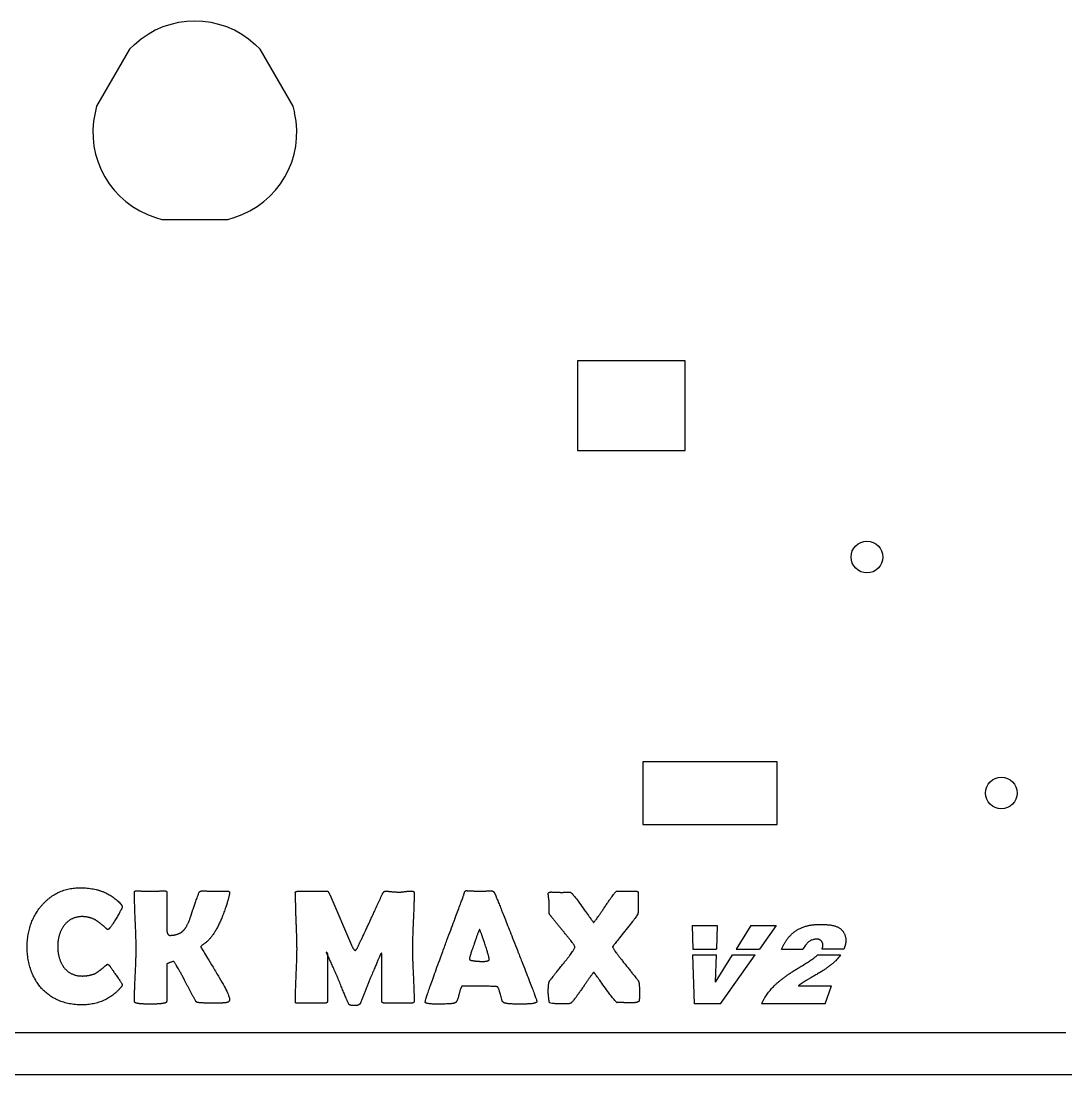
# Model space of a CAD drawing. Header units: inches. Extents: x 81 to 900, y 270 to 1898.
# Drawn here: x 281 to 397.6, y 610.1 to 727.7 of the extents above; entities that cross this region are included whole.
import ezdxf

# ---------------------------------------------------------------- set-up
doc = ezdxf.new("R2010")
doc.units = ezdxf.units.IN
doc.header["$MEASUREMENT"] = 0
doc.linetypes.add('Continuous2', pattern=[0])
doc.layers.add('68351 TABLE', color=1, linetype='Continuous')

msp = doc.modelspace()

# ---------------------------------------------------------------- linework, layer by layer
at = {"color": 3, "linetype": 'Continuous2', "lineweight": -3, "true_color": 0x00ff00}
for p, q in [((311.64, 630.22), (311.64, 630.39)), ((315.47, 630.2), (317.91, 624.53)), ((347.51, 630.57), (349.63, 630.57)), ((349.9, 630.4), (349.9, 628.18)), ((355.9, 626.74), (358.72, 626.74)), ((355.9, 626.74), (355.99, 624.11)), ((358.72, 626.74), (358.64, 624.11)), ((362.47, 626.74), (360.83, 624.11)), ((362.47, 626.74), (365.28, 626.74)), ((365.28, 626.74), (363.43, 624.11)), ((355.99, 624.11), (358.64, 624.11)), ((360.83, 624.11), (363.43, 624.11)), ((365.87, 624.11), (368.28, 624.11)), ((372.84, 624.11), (370.41, 624.11)), ((356.01, 623.46), (358.62, 623.46)), ((356.19, 617.99), (356.01, 623.46)), ((358.53, 620.42), (360.42, 623.46)), ((358.53, 620.42), (358.62, 623.46)), ((359.09, 617.99), (362.96, 623.46)), ((360.42, 623.46), (362.96, 623.46)), ((369.92, 623.46), (372.47, 623.46)), ((367.77, 620.02), (371.45, 620.02)), ((370.77, 617.99), (371.45, 620.02)), ((314.93, 618.07), (311.88, 618.07)), ((324.6, 618.07), (321.53, 618.07)), ((359.09, 617.99), (356.19, 617.99)), ((370.77, 617.99), (363.67, 617.99))]:
    msp.add_line(p, q, dxfattribs=at)
for points in [[(283.3, 628.94), (285, 630.95), (287.64, 630.95)], [(287.64, 630.95), (290.49, 630.95), (292.14, 629.15)], [(293.68, 630.41), (293.68, 630.6), (293.8, 630.6)], [(293.87, 624.17), (293.87, 625.18), (293.68, 629.34), (293.68, 630.41)], [(293.8, 630.6), (294.11, 630.6), (295.21, 630.57), (295.45, 630.57)], [(295.45, 630.57), (295.77, 630.57), (296.81, 630.6), (297.12, 630.6)], [(297.12, 630.6), (297.28, 630.6), (297.28, 630.43)], [(297.28, 630.43), (297.28, 629.73), (297.28, 627.05), (297.28, 626.42)], [(299.98, 627.78), (300.22, 628.68), (300.88, 630.39)], [(300.88, 630.39), (300.94, 630.6), (301.27, 630.6)], [(301.27, 630.6), (301.48, 630.6), (302.42, 630.57), (302.63, 630.57)], [(302.63, 630.57), (302.86, 630.57), (303.8, 630.59), (304.02, 630.59)], [(304.29, 630.39), (304.29, 630.06), (303.91, 628.91)], [(304.02, 630.59), (304.29, 630.59), (304.29, 630.39)], [(311.64, 630.39), (311.56, 630.57), (312.03, 630.57)], [(311.7, 628), (311.69, 628.74), (311.64, 630.22)], [(312.03, 630.57), (312.51, 630.57), (314.69, 630.57), (315.23, 630.57)], [(315.23, 630.57), (315.29, 630.57), (315.47, 630.2)], [(318.72, 624.59), (319.62, 626.46), (321.33, 630.21)], [(321.33, 630.21), (321.5, 630.57), (321.67, 630.57)], [(321.67, 630.57), (321.91, 630.57), (322.92, 630.47), (323.23, 630.47)], [(323.23, 630.47), (323.44, 630.47), (324.37, 630.59), (324.59, 630.59)], [(324.59, 630.59), (324.89, 630.59), (324.89, 630.39)], [(324.89, 630.39), (324.89, 629.31), (324.7, 625.15), (324.7, 624.14)], [(328.08, 623.84), (330.28, 629.7), (330.47, 630.28)], [(330.47, 630.28), (330.54, 630.63), (330.7, 630.63)], [(330.7, 630.63), (330.92, 630.63), (331.96, 630.57), (332.19, 630.57)], [(332.19, 630.57), (332.41, 630.57), (333.35, 630.61), (333.56, 630.61)], [(333.56, 630.61), (333.74, 630.61), (333.9, 630.29)], [(333.9, 630.29), (334.31, 629.35), (336.41, 623.97)], [(339.86, 630.3), (339.86, 630.48), (340.19, 630.48)], [(339.96, 629.27), (339.96, 629.45), (339.86, 630.12), (339.86, 630.3)], [(340.19, 630.48), (340.38, 630.48), (341.15, 630.44), (341.33, 630.44)], [(341.33, 630.44), (341.51, 630.44), (342.21, 630.46), (342.32, 630.46)], [(342.32, 630.46), (342.48, 630.46), (344.88, 627.08), (344.92, 627.08)], [(346.24, 628.91), (347.34, 630.57), (347.51, 630.57)], [(349.63, 630.57), (349.9, 630.57), (349.9, 630.4)], [(281.71, 624.37), (281.71, 627.05), (283.3, 628.94)], [(292.32, 628.79), (292.32, 628.68), (291.03, 626.49), (290.86, 626.4)], [(292.14, 629.15), (292.32, 628.95), (292.32, 628.79)], [(303.91, 628.91), (302.79, 625.49), (301.33, 624.6)], [(339.95, 628.34), (339.94, 628.53), (339.95, 628.86)], [(339.95, 628.86), (339.96, 629.18), (339.96, 629.27)], [(340.01, 627.97), (339.96, 628.11), (339.95, 628.34)], [(344.92, 627.08), (345.1, 627.22), (346.24, 628.91)], [(287.85, 627.73), (286.55, 627.73), (285.78, 626.68)], [(289.32, 627.36), (288.6, 627.73), (287.85, 627.73)], [(290.26, 626.66), (289.75, 627.07), (289.32, 627.36)], [(299.19, 626.22), (299.58, 626.64), (299.98, 627.78)], [(311.82, 624.15), (311.82, 625.16), (311.7, 628)], [(341.55, 626.07), (340.78, 627.01), (340.01, 627.97)], [(349.9, 628.18), (349.9, 627.96), (347.04, 624.42), (347.04, 624.35)], [(285.78, 626.68), (285.12, 625.75), (285.12, 624.4)], [(290.67, 626.29), (290.65, 626.29), (290.26, 626.66)], [(290.86, 626.4), (290.81, 626.29), (290.67, 626.29)], [(297.28, 626.42), (297.28, 625.64), (297.66, 625.64)], [(297.66, 625.64), (298.63, 625.64), (299.19, 626.22)], [(332.19, 626.31), (332, 625.92), (331.59, 624.7)], [(332.77, 624.71), (332.38, 625.94), (332.19, 626.31)], [(342.83, 624.33), (342.83, 624.54), (341.55, 626.07)], [(365.87, 624.11), (366.36, 625.12), (367.5, 626.25), (369.06, 626.86), (370.29, 626.86)], [(370.29, 626.86), (371.56, 626.86), (372.75, 626.27), (373.19, 625.04), (372.93, 624.34)], [(370.46, 624.24), (370.59, 624.63), (370.21, 625.22), (369.79, 625.22)], [(283.32, 619.71), (281.71, 621.56), (281.71, 624.37)], [(285.12, 624.4), (285.12, 623.03), (285.78, 622.09)], [(293.68, 618.32), (293.68, 619.27), (293.87, 623.2), (293.87, 624.17)], [(301.07, 624.35), (301.07, 624.36), (304.29, 619.04), (304.29, 618.52)], [(301.33, 624.6), (301.07, 624.42), (301.07, 624.35)], [(311.64, 618.3), (311.64, 619.27), (311.82, 623.19), (311.82, 624.15)], [(315.14, 623.64), (315.13, 623.67), (315.09, 623.77)], [(315.09, 623.77), (315.23, 623.65), (315.23, 623.47)], [(316.4, 620.81), (315.54, 622.81), (315.14, 623.64)], [(317.91, 624.53), (318.15, 623.96), (318.33, 623.96)], [(318.33, 623.96), (318.45, 623.96), (318.72, 624.59)], [(321.23, 623.65), (321.16, 623.62), (320.07, 621.02)], [(321.29, 623.42), (321.29, 623.64), (321.23, 623.65)], [(324.7, 624.14), (324.7, 623.11), (324.89, 619.27), (324.89, 618.31)], [(326.12, 618.19), (326.12, 618.47), (328.08, 623.84)], [(331.59, 624.7), (331.07, 623.24), (331.07, 623.01)], [(333.27, 622.92), (333.27, 623.26), (332.77, 624.71)], [(336.41, 623.97), (338.58, 618.5), (338.58, 618.29)], [(341.55, 622.5), (342.83, 624.05), (342.83, 624.33)], [(347.04, 624.35), (347.04, 624.18), (348.34, 622.53)], [(298.06, 622.73), (297.28, 622.5), (297.28, 622.42)], [(299.24, 620.73), (298.25, 622.54), (298.06, 622.73)], [(315.23, 623.47), (315.23, 622.65), (315.23, 619.22), (315.23, 618.34)], [(321.29, 618.33), (321.29, 619.21), (321.29, 622.54), (321.29, 623.42)], [(331.07, 623.01), (331.07, 622.82), (331.62, 622.8)], [(331.62, 622.8), (331.94, 622.73), (332.56, 622.73)], [(332.56, 622.73), (333.15, 622.73), (333.19, 622.86)], [(333.19, 622.86), (333.27, 622.88), (333.27, 622.92)], [(340.01, 620.56), (340.02, 620.57), (341.55, 622.5)], [(348.34, 622.53), (349.86, 620.64), (349.9, 620.58)], [(285.78, 622.09), (286.55, 621.1), (287.86, 621.1)], [(287.86, 621.1), (288.62, 621.1), (289.33, 621.39)], [(289.33, 621.39), (289.76, 621.67), (290.26, 622.07)], [(290.26, 622.07), (290.65, 622.42), (290.67, 622.42)], [(290.67, 622.42), (290.73, 622.42), (290.86, 622.3)], [(290.86, 622.3), (291.02, 622.13), (291.63, 621.19)], [(297.28, 622.42), (297.28, 621.73), (297.28, 619.04), (297.28, 618.34)], [(344.94, 621.52), (344.75, 621.36), (343.62, 619.67)], [(347.55, 618.14), (347.38, 618.14), (344.97, 621.52), (344.94, 621.52)], [(363.67, 617.99), (364.13, 619.05), (366.03, 620.97), (368.19, 622.25)], [(291.63, 621.19), (292.32, 620.22), (292.32, 620.16)], [(292.32, 620.16), (292.32, 620), (292.13, 619.79)], [(300.5, 618.35), (299.83, 619.51), (299.24, 620.73)], [(317.59, 617.97), (317.16, 618.94), (316.4, 620.81)], [(320.07, 621.02), (319.47, 619.5), (318.86, 618)], [(339.86, 619.25), (339.86, 620.37), (340.01, 620.56)], [(349.9, 620.58), (350.04, 620.39), (350.04, 619.28)], [(369.71, 621.22), (368.82, 620.71), (368.19, 620.32), (367.77, 620.02)], [(287.81, 617.88), (285.03, 617.88), (283.32, 619.71)], [(292.13, 619.79), (290.48, 617.88), (287.81, 617.88)], [(330.23, 619.96), (330.06, 619.8), (329.86, 618.9)], [(331.81, 619.96), (330.3, 619.96), (330.23, 619.96)], [(334.21, 619.89), (334.05, 619.96), (331.81, 619.96)], [(334.66, 618.48), (334.33, 619.83), (334.21, 619.89)], [(341.71, 617.98), (339.95, 617.98), (339.95, 618.36), (339.86, 619.07), (339.86, 619.25)], [(343.62, 619.67), (342.51, 618.1), (342.39, 618.07)], [(350.04, 619.28), (350.04, 618.47), (349.99, 618.3)], [(293.91, 618.07), (293.68, 618.1), (293.68, 618.32)], [(295.41, 617.96), (294.28, 617.96), (293.91, 618.07)], [(297, 618.07), (296.57, 617.96), (295.41, 617.96)], [(297.28, 618.34), (297.28, 618.09), (297, 618.07)], [(300.96, 618.11), (300.74, 618.14), (300.57, 618.18), (300.5, 618.35)], [(302.52, 618.07), (301.48, 618.07), (300.96, 618.11)], [(303.94, 618.12), (303.64, 618.07), (302.52, 618.07)], [(304.29, 618.52), (304.29, 618.18), (303.94, 618.12)], [(311.88, 618.07), (311.69, 618.07), (311.64, 618.14), (311.64, 618.3)], [(315.23, 618.34), (315.23, 618.07), (314.93, 618.07)], [(318.19, 617.79), (317.72, 617.79), (317.59, 617.97)], [(318.57, 617.8), (318.54, 617.79), (318.19, 617.79)], [(318.86, 618), (318.73, 617.89), (318.57, 617.8)], [(321.53, 618.07), (321.29, 618.07), (321.29, 618.33)], [(324.89, 618.31), (324.89, 618.07), (324.6, 618.07)], [(327.44, 617.96), (326.12, 617.96), (326.12, 618.19)], [(329.38, 618.07), (329.12, 617.96), (327.44, 617.96)], [(329.86, 618.9), (329.67, 618.11), (329.38, 618.07)], [(335.04, 618.07), (334.78, 618.11), (334.66, 618.48)], [(336.7, 617.96), (335.41, 617.96), (335.04, 618.07)], [(338.31, 618.07), (338.07, 617.96), (336.7, 617.96)], [(338.58, 618.29), (338.58, 618.11), (338.31, 618.07)], [(342.39, 618.07), (342.25, 617.98), (341.71, 617.98)], [(349.05, 618.12), (348.75, 618.12), (348.38, 618.12), (347.73, 618.14), (347.55, 618.14)], [(349.41, 618.12), (349.29, 618.12), (349.05, 618.12)], [(349.99, 618.3), (349.86, 618.12), (349.41, 618.12)]]:
    msp.add_open_spline(points, degree=2, dxfattribs=at)
for points, knots in [([(369.79, 625.22), (369.73, 625.22), (369.67, 625.21), (369.56, 625.2), (369.5, 625.19), (369.39, 625.16), (369.34, 625.14), (369.23, 625.1), (369.18, 625.08), (369.08, 625.02), (369.03, 624.99), (368.93, 624.92), (368.88, 624.88), (368.79, 624.8), (368.74, 624.75), (368.65, 624.65), (368.6, 624.59), (368.51, 624.47), (368.46, 624.4), (368.37, 624.26), (368.33, 624.19), (368.28, 624.11)], [0, 0, 0, 0, 0.174955, 0.174955, 0.346019, 0.346019, 0.515851, 0.515851, 0.68717, 0.68717, 0.862624, 0.862624, 1.046341, 1.046341, 1.246303, 1.246303, 1.465113, 1.465113, 1.704422, 1.704422, 1.965495, 1.965495, 1.965495, 1.965495]), ([(370.41, 624.11), (370.41, 624.12), (370.42, 624.13), (370.42, 624.14), (370.43, 624.15), (370.43, 624.16), (370.44, 624.18), (370.44, 624.19), (370.45, 624.2), (370.45, 624.21), (370.46, 624.23), (370.46, 624.23), (370.46, 624.24)], [0, 0, 0, 0, 0.0137003, 0.0273245, 0.0408741, 0.0543503, 0.0677545, 0.0810882, 0.0943528, 0.1075497, 0.1206803, 0.1337463, 0.1337463, 0.1337463, 0.1337463]), ([(372.93, 624.34), (372.93, 624.33), (372.92, 624.31), (372.92, 624.29), (372.91, 624.27), (372.9, 624.25), (372.89, 624.22), (372.88, 624.2), (372.87, 624.18), (372.86, 624.16), (372.85, 624.14), (372.85, 624.12), (372.84, 624.11)], [0, 0, 0, 0, 0.0239707, 0.0479542, 0.0719514, 0.0959632, 0.1199907, 0.1440347, 0.1680963, 0.1921763, 0.2162757, 0.2403955, 0.2403955, 0.2403955, 0.2403955]), ([(368.19, 622.25), (368.27, 622.3), (368.36, 622.35), (368.52, 622.46), (368.6, 622.51), (368.75, 622.6), (368.83, 622.65), (368.97, 622.74), (369.03, 622.79), (369.16, 622.87), (369.22, 622.91), (369.34, 622.99), (369.39, 623.03), (369.5, 623.11), (369.54, 623.14), (369.64, 623.21), (369.68, 623.25), (369.76, 623.31), (369.79, 623.34), (369.86, 623.4), (369.89, 623.43), (369.92, 623.46)], [0, 0, 0, 0, 0.300542, 0.300542, 0.581228, 0.581228, 0.842086, 0.842086, 1.08315, 1.08315, 1.304463, 1.304463, 1.506081, 1.506081, 1.68808, 1.68808, 1.85056, 1.85056, 1.993665, 1.993665, 2.117604, 2.117604, 2.117604, 2.117604]), ([(372.47, 623.46), (372.42, 623.38), (372.37, 623.31), (372.25, 623.17), (372.2, 623.1), (372.07, 622.95), (372.01, 622.88), (371.87, 622.74), (371.8, 622.68), (371.64, 622.53), (371.56, 622.46), (371.38, 622.32), (371.28, 622.24), (371.08, 622.09), (370.98, 622.02), (370.75, 621.86), (370.64, 621.78), (370.39, 621.62), (370.26, 621.54), (369.99, 621.38), (369.85, 621.3), (369.71, 621.22)], [0, 0, 0, 0, 0.270954, 0.270954, 0.548337, 0.548337, 0.833041, 0.833041, 1.134369, 1.134369, 1.465159, 1.465159, 1.826377, 1.826377, 2.218699, 2.218699, 2.642657, 2.642657, 3.098668, 3.098668, 3.58707, 3.58707, 3.58707, 3.58707])]:
    msp.add_open_spline(points, degree=3, knots=knots, dxfattribs=at)
at = {"layer": '68351 TABLE', "color": 5, "linetype": 'Continuous2', "lineweight": -3, "true_color": 0x0000ff}
for p, q in [((293.68, 725.09), (293.12, 724.57)), ((307.72, 724.57), (307.16, 725.09)), ((293.12, 724.57), (289.45, 718.22)), ((311.39, 718.22), (307.72, 724.57)), ((289.45, 718.22), (289.28, 717.48)), ((311.56, 717.48), (311.39, 718.22)), ((296.02, 705.8), (296.75, 705.57)), ((296.75, 705.57), (304.09, 705.57)), ((304.09, 705.57), (304.81, 705.8)), ((355.12, 689.77), (343.12, 689.77)), ((343.12, 689.77), (343.12, 679.77)), ((355.12, 679.77), (355.12, 689.77)), ((343.12, 679.77), (355.12, 679.77)), ((365.42, 645.03), (350.42, 645.03)), ((350.42, 645.03), (350.42, 638.03)), ((365.42, 638.03), (365.42, 645.03)), ((350.42, 638.03), (365.42, 638.03))]:
    msp.add_line(p, q, dxfattribs=at)
at = {"layer": '68351 TABLE', "color": 1, "linetype": 'Continuous2', "lineweight": -3, "true_color": 0xff0000}
msp.add_line((397.63, 614.77), (204.61, 614.77), dxfattribs=at)
at = {"layer": '68351 TABLE', "color": 2, "linetype": 'Continuous2', "lineweight": -3, "true_color": 0xffff00}
msp.add_line((899.71, 610.06), (86.91, 610.06), dxfattribs=at)
at = {"layer": '68351 TABLE', "color": 5, "linetype": 'Continuous2', "lineweight": -3, "true_color": 0x0000ff}
for centre in [(375.42, 667.87), (390.42, 641.53)]:
    msp.add_circle(centre, 1.77, dxfattribs=at)
for centre, start, end in [((300.42, 717.77), 47.3414, 132.6586), ((298.99, 715.3), 167.3414, 252.6586), ((301.85, 715.3), 287.3414, 12.6586)]:
    msp.add_arc(centre, 9.95, start, end, dxfattribs=at)

doc.saveas('drawing.dxf')
